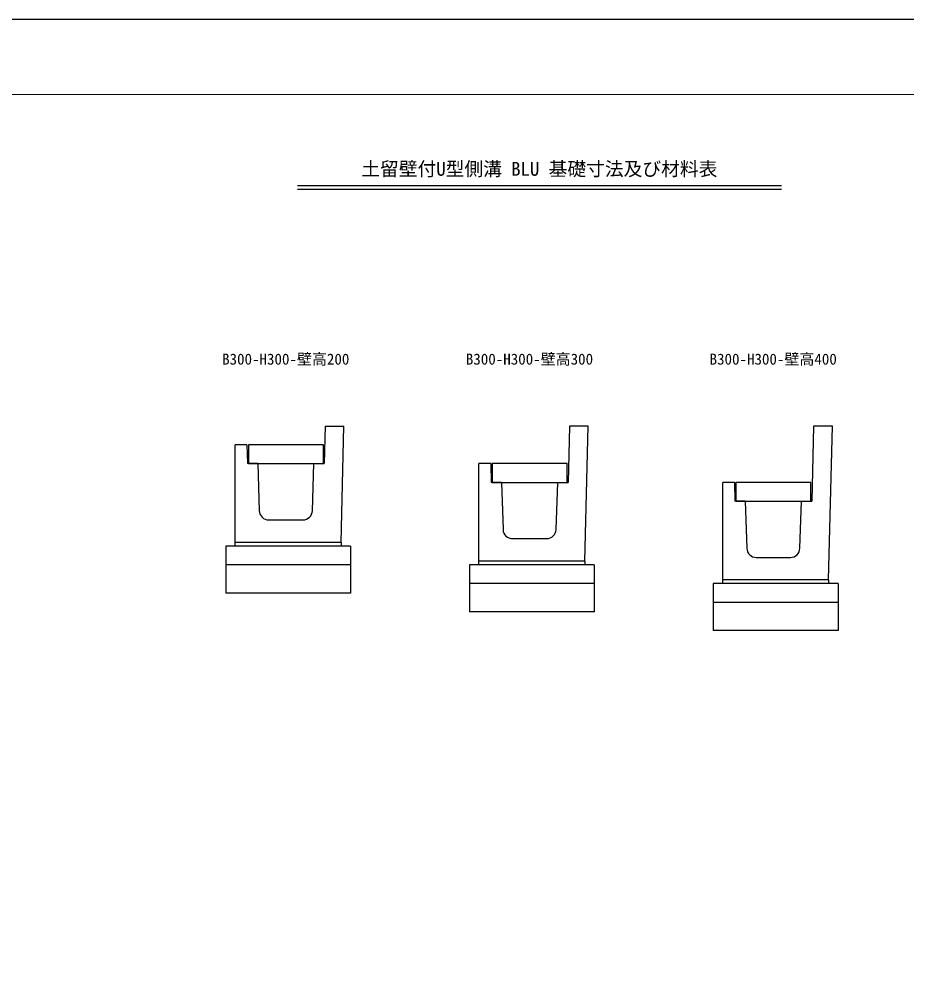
# Model space of a CAD drawing. Units: millimetres, scale not verified. Extents: x -16800 to 16800, y -5940 to 5940.
# Drawn here: x -11174 to -6441, y 773 to 5940 of the extents above; entities that cross this region are included whole.
import ezdxf
from ezdxf.enums import TextEntityAlignment as Align

# ---------------------------------------------------------------- set-up
doc = ezdxf.new("R2010")
doc.units = ezdxf.units.MM
doc.header["$LTSCALE"] = 20
for name, color, linetype, lineweight in [('0-1_Defpoints', 5, 'Continuous', 25), ('0-2_HATCH', 6, 'Continuous', 25), ('0-5_OUTLINE', 3, 'Continuous', 25), ('0-6_TXT', 7, 'Continuous', 25), ('0-7_WAKU', 3, 'Continuous', 13)]:
    doc.layers.add(name, color=color, linetype=linetype, lineweight=lineweight)
doc.styles.add('ＭＳ ゴシック', font='')
doc.styles.get('ＭＳ ゴシック').set_extended_font_data('MS Gothic')

msp = doc.modelspace()

# ---------------------------------------------------------------- linework, layer by layer
at = {"layer": '0-1_Defpoints'}
msp.add_lwpolyline([(-16800, -5940), (0, -5940), (0, 5940), (-16800, 5940)], close=True, dxfattribs=at)
at = {"layer": '0-2_HATCH'}
for points in [[(-9952.33, 3671.98), (-9952.33, 3571.98), (-9552.33, 3571.98), (-9552.33, 3671.98)], [(-8652.33, 3571.98), (-8652.33, 3471.98), (-8252.33, 3471.98), (-8252.33, 3571.98)], [(-7352.33, 3471.98), (-7352.33, 3371.98), (-6952.33, 3371.98), (-6952.33, 3471.98)]]:
    msp.add_lwpolyline(points, close=True, dxfattribs=at)
at = {"layer": '0-5_OUTLINE'}
for p, q in [((-9542.33, 3771.98), (-9547.33, 3571.98)), ((-9542.33, 3771.98), (-9442.33, 3771.98)), ((-9457.83, 3151.98), (-9442.33, 3771.98)), ((-6937.33, 3771.98), (-6947.33, 3371.98)), ((-6837.33, 3771.98), (-6937.33, 3771.98)), ((-6857.83, 2951.98), (-6837.33, 3771.98)), ((-9959.83, 3671.98), (-10022.33, 3671.98)), ((-10022.33, 3131.98), (-10022.33, 3671.98)), ((-9959.83, 3671.98), (-9957.33, 3571.98)), ((-9902.33, 3571.98), (-9957.33, 3571.98)), ((-9902.33, 3571.98), (-9893.94, 3320.31)), ((-9610.72, 3320.31), (-9602.33, 3571.98)), ((-9602.33, 3571.98), (-9547.33, 3571.98)), ((-8722.33, 3031.98), (-8722.33, 3571.98)), ((-8659.83, 3571.98), (-8722.33, 3571.98)), ((-8659.83, 3571.98), (-8657.33, 3471.98)), ((-8602.33, 3471.98), (-8657.33, 3471.98)), ((-8602.33, 3471.98), (-8593.94, 3220.31)), ((-8310.72, 3220.31), (-8302.33, 3471.98)), ((-8302.33, 3471.98), (-8247.33, 3471.98)), ((-7359.83, 3471.98), (-7422.33, 3471.98)), ((-7422.33, 2931.98), (-7422.33, 3471.98)), ((-7359.83, 3471.98), (-7357.33, 3371.98)), ((-7302.33, 3371.98), (-7357.33, 3371.98)), ((-7302.33, 3371.98), (-7293.94, 3120.31)), ((-7010.72, 3120.31), (-7002.33, 3371.98)), ((-7002.33, 3371.98), (-6947.33, 3371.98)), ((-9843.97, 3271.98), (-9660.69, 3271.98)), ((-9457.83, 3151.98), (-10022.33, 3151.98)), ((-9457.83, 3151.98), (-9457.83, 3131.98)), ((-8543.97, 3171.98), (-8360.69, 3171.98)), ((-10072.33, 3131.98), (-10072.33, 2881.98)), ((-9407.33, 3131.98), (-10072.33, 3131.98)), ((-8157.83, 3051.98), (-8722.33, 3051.98)), ((-8157.83, 3051.98), (-8157.83, 3031.98)), ((-7243.97, 3071.98), (-7060.69, 3071.98)), ((-9407.33, 3031.98), (-10072.33, 3031.98)), ((-8772.33, 3031.98), (-8772.33, 2781.98)), ((-8107.33, 3031.98), (-8772.33, 3031.98)), ((-6857.83, 2951.98), (-7422.33, 2951.98)), ((-6857.83, 2951.98), (-6857.83, 2931.98)), ((-8107.33, 2931.98), (-8772.33, 2931.98)), ((-7472.33, 2931.98), (-7472.33, 2681.98)), ((-6807.33, 2931.98), (-7472.33, 2931.98)), ((-6807.33, 2831.98), (-7472.33, 2831.98))]:
    msp.add_line(p, q, dxfattribs=at)
for points in [[(-8157.83, 3051.98), (-8139.83, 3771.98), (-8239.83, 3771.98), (-8247.33, 3471.98)], [(-9407.33, 3131.98), (-9407.33, 2881.98), (-10072.33, 2881.98)], [(-8107.33, 3031.98), (-8107.33, 2781.98), (-8772.33, 2781.98)], [(-6807.33, 2931.98), (-6807.33, 2681.98), (-7472.33, 2681.98)]]:
    msp.add_lwpolyline(points, dxfattribs=at)
for centre, start, end in [((-9843.97, 3321.98), 182.02139, 270.77773), ((-9660.69, 3321.98), 269.56623, 358.41593), ((-8543.97, 3221.98), 182.02139, 270.77773), ((-8360.69, 3221.98), 269.56623, 358.41595), ((-7243.97, 3121.98), 182.02139, 270.77773), ((-7060.69, 3121.98), 269.56623, 358.41595)]:
    msp.add_arc(centre, 50, start, end, dxfattribs=at)
at = {"layer": '0-6_TXT'}
for p, q in [((-9690.75, 5054.39), (-7109.25, 5054.39)), ((-9690.75, 5035.19), (-7109.25, 5035.19))]:
    msp.add_line(p, q, dxfattribs=at)
at = {"layer": '0-7_WAKU'}
msp.add_lwpolyline([(-16400, -5540), (-400, -5540), (-400, 5540), (-16400, 5540)], close=True, dxfattribs=at)

# ---------------------------------------------------------------- texts
at = {"layer": '0-6_TXT', "style": 'ＭＳ ゴシック'}
for s, height, p in [('土留壁付U型側溝 BLU 基礎寸法及び材料表', 73.31, (-9350, 5084.39)), ('B300-H300-壁高200', 58.65, (-10092.33, 4081.98)), ('B300-H300-壁高300', 58.65, (-8792.33, 4081.98)), ('B300-H300-壁高400', 58.65, (-7492.33, 4081.98))]:
    msp.add_text(s, height=height, dxfattribs=at).set_placement(p, align=Align.BOTTOM_LEFT)

doc.saveas('drawing.dxf')
